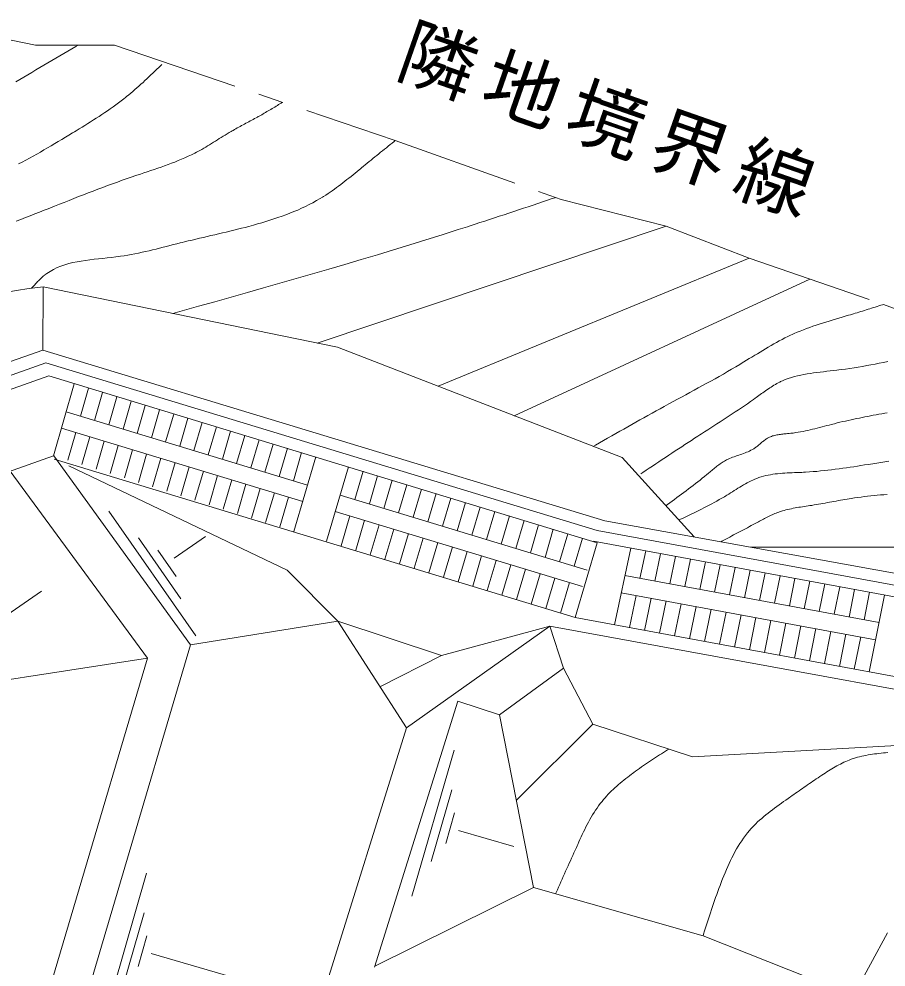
# Model space of a CAD drawing. Units: millimetres, scale not verified. Extents: x -273834 to 283729, y -197114 to 193886.
# Drawn here: x 106418 to 140598, y 98258 to 135632 of the extents above; entities that cross this region are included whole.
import ezdxf

# ---------------------------------------------------------------- set-up
doc = ezdxf.new("R2010")
doc.units = ezdxf.units.MM
doc.header["$LTSCALE"] = 1000
doc.linetypes.add('CHAIN1', pattern=[8, 5, -1, 1, -1])
for name, color, linetype, lineweight in [('2-3_敷地境界', 2, 'CHAIN1', 5), ('2-4_法', 7, 'Continuous', 5), ('2-5_法-2', 4, 'Continuous', 5)]:
    doc.layers.add(name, color=color, linetype=linetype, lineweight=lineweight)
doc.styles.add('ＭＳ ゴシック', font='')
doc.styles.get('ＭＳ ゴシック').set_extended_font_data('MS Gothic')

msp = doc.modelspace()

# ---------------------------------------------------------------- linework, layer by layer
at = {"layer": '2-3_敷地境界'}
for p, q in [((104992, 135018), (107074, 134599)), ((107074, 134599), (110188, 134599))]:
    msp.add_line(p, q, dxfattribs=at)
for points in [[(110188, 134599), (121248, 130837), (127790, 128514), (131936, 127467), (135204, 126196), (140504, 124381)], [(140504, 124381), (144501, 122861), (148501, 121267), (152434, 119829), (163852, 113091)]]:
    msp.add_lwpolyline(points, dxfattribs=at)
at = {"layer": '2-4_法'}
for p, q in [((107362, 122581), (107373, 125067)), ((107362, 122581), (92718, 117410)), ((107362, 122581), (129509, 115845)), ((104043, 120853), (107477, 122070)), ((107477, 122070), (129205, 115462)), ((107591, 121560), (78546, 111224)), ((107591, 121560), (129211, 114985)), ((107786, 118413), (108594, 121242)), ((109154, 121073), (108841, 119977)), ((109715, 120904), (109400, 119807)), ((110275, 120735), (109960, 119637)), ((110836, 120566), (110520, 119467)), ((111396, 120397), (111079, 119296)), ((108283, 120147), (117794, 117254)), ((111957, 120228), (111639, 119126)), ((112518, 120059), (112198, 118956)), ((113078, 119890), (112758, 118786)), ((113639, 119721), (113317, 118616)), ((108093, 119503), (117604, 116611)), ((108656, 119332), (108343, 118238)), ((114199, 119552), (113877, 118445)), ((114760, 119383), (114436, 118275)), ((109216, 119162), (108900, 118063)), ((109775, 118992), (109457, 117887)), ((115320, 119214), (114996, 118105)), ((115881, 119045), (115556, 117935)), ((116441, 118876), (116115, 117765)), ((110334, 118822), (110015, 117712)), ((110893, 118652), (110572, 117537)), ((111452, 118482), (111129, 117361)), ((117002, 118707), (116675, 117595)), ((117562, 118539), (117234, 117424)), ((107786, 118413), (79522, 108373)), ((107807, 118278), (128341, 112033)), ((112012, 118312), (111686, 117186)), ((112571, 118142), (112243, 117011)), ((117256, 115432), (118123, 118370)), ((113130, 117972), (112800, 116835)), ((113689, 117801), (113357, 116660)), ((118538, 115040), (119405, 117977)), ((119653, 116689), (119981, 117801)), ((114249, 117631), (113914, 116485)), ((114808, 117461), (114471, 116309)), ((120230, 116513), (120558, 117625)), ((120807, 116338), (121135, 117449)), ((115367, 117291), (115028, 116134)), ((115926, 117121), (115585, 115959)), ((121384, 116162), (121712, 117273)), ((121961, 115987), (122289, 117097)), ((116486, 116951), (116142, 115783)), ((117045, 116781), (116699, 115608)), ((119076, 116864), (128817, 113902)), ((122538, 115811), (122866, 116921)), ((123115, 115636), (123443, 116745)), ((123692, 115460), (124020, 116569)), ((124270, 115285), (124596, 116393)), ((118886, 116221), (128627, 113258)), ((119115, 114863), (119464, 116045)), ((119691, 114687), (120041, 115870)), ((124847, 115109), (125173, 116217)), ((125424, 114934), (125750, 116041)), ((126001, 114758), (126327, 115865)), ((120268, 114510), (120618, 115694)), ((120845, 114333), (121195, 115519)), ((126578, 114583), (126904, 115689)), ((127155, 114407), (127481, 115513)), ((152610, 111653), (129511, 115853)), ((121421, 114156), (121772, 115343)), ((121998, 113979), (122349, 115168)), ((127732, 114232), (128058, 115337)), ((128309, 114056), (128635, 115161)), ((129205, 115462), (152483, 111197)), ((122575, 113802), (122926, 114992)), ((123151, 113625), (123503, 114817)), ((128341, 112033), (129211, 114985)), ((152317, 110747), (129070, 115041)), ((130535, 114770), (129894, 111746)), ((123728, 113448), (124080, 114641)), ((124304, 113272), (124657, 114466)), ((130895, 113579), (131124, 114661)), ((131484, 113471), (131712, 114553)), ((132074, 113362), (132300, 114444)), ((124881, 113095), (125234, 114290)), ((125458, 112918), (125811, 114115)), ((132663, 113253), (132889, 114335)), ((133252, 113144), (133477, 114227)), ((133841, 113035), (134065, 114118)), ((134430, 112927), (134653, 114009)), ((126034, 112741), (126388, 113939)), ((126611, 112564), (126965, 113764)), ((140322, 111838), (130306, 113688)), ((135019, 112818), (135242, 113901)), ((135609, 112709), (135830, 113792)), ((136198, 112600), (136418, 113684)), ((127188, 112387), (127542, 113589)), ((127764, 112210), (128119, 113413)), ((136787, 112491), (137006, 113575)), ((137376, 112382), (137595, 113466)), ((137965, 112274), (138183, 113358)), ((138555, 112165), (138771, 113249)), ((140189, 111163), (130163, 113015)), ((130485, 111637), (130753, 112906)), ((139144, 112056), (139360, 113140)), ((139733, 111947), (139948, 113032)), ((140536, 112923), (139938, 109891)), ((131076, 111528), (131343, 112797)), ((131667, 111419), (131932, 112688)), ((132257, 111310), (132522, 112579)), ((132848, 111201), (133112, 112470)), ((133439, 111092), (133702, 112361)), ((134030, 110983), (134291, 112252)), ((134621, 110874), (134881, 112143)), ((151522, 107752), (128341, 112033)), ((135212, 110764), (135471, 112034)), ((135802, 110655), (136061, 111925)), ((136393, 110546), (136650, 111817)), ((127348, 111701), (127884, 110034)), ((136984, 110437), (137240, 111708)), ((137575, 110328), (137830, 111599)), ((138166, 110219), (138420, 111490)), ((138757, 110110), (139009, 111381)), ((139347, 110001), (139599, 111272)), ((123717, 108745), (120437, 98258))]:
    msp.add_line(p, q, dxfattribs=at)
for points in [[(107373, 125067), (118977, 122689), (130195, 118340), (133036, 115212)], [(107789, 118405), (113174, 110964), (118990, 111896), (121689, 107683), (118504, 97461), (107536, 91828), (113174, 110964)], [(127884, 110034), (129037, 107829), (132974, 106546), (146708, 107312), (149001, 106974), (157866, 104291), (151200, 107328), (127348, 111701), (123075, 110540), (118990, 111896), (116992, 113904), (108378, 118012)], [(135260, 114808), (141654, 114808), (142784, 114130), (153422, 114130), (155924, 111166), (159288, 109219), (170314, 105324), (175298, 101474), (175186, 101225)], [(101598, 108908), (94628, 84922), (105664, 90833), (111480, 110431)], [(120448, 98291), (126699, 101388), (125367, 108195), (123717, 108745)], [(126699, 101388), (133384, 99490), (139310, 97133), (140660, 99610)]]:
    msp.add_lwpolyline(points, dxfattribs=at)
msp.add_lwpolyline([(106067, 117803), (101598, 108908), (111480, 110431)], close=True, dxfattribs=at)
msp.add_arc((108726, 110989), 14142, 95.4896, 116.5865, dxfattribs=at)
at = {"layer": '2-5_法-2'}
for p, q in [((118179, 122852), (131936, 127467)), ((122947, 121150), (135203, 126196)), ((125941, 119989), (137596, 125377)), ((109964, 116235), (113390, 111310)), ((111127, 115176), (112802, 112768)), ((112539, 114372), (113768, 115227)), ((111893, 114688), (112611, 113656)), ((104877, 111393), (107302, 113080)), ((121689, 107683), (127348, 111701)), ((120649, 109307), (123075, 110540)), ((125367, 108195), (127884, 110034)), ((126037, 104830), (129037, 107829)), ((123575, 106809), (121909, 101046)), ((123486, 105239), (122671, 102421)), ((123589, 104337), (123240, 103129)), ((123751, 103636), (125921, 103008)), ((111450, 101959), (109783, 96195)), ((111360, 100389), (110545, 97571)), ((111463, 99487), (111114, 98279)), ((111625, 98786), (114777, 97874))]:
    msp.add_line(p, q, dxfattribs=at)
for points in [[(106769, 133434), (106926, 133527), (107084, 133620), (107241, 133712), (107398, 133805), (107556, 133898), (107713, 133990), (107871, 134083), (108029, 134175), (108186, 134268), (108344, 134360), (108501, 134453), (108659, 134545), (108750, 134599)], [(109130, 131507), (109243, 131578), (109355, 131649), (109467, 131721), (109579, 131793), (109690, 131866), (109800, 131940), (109910, 132015), (110019, 132091), (110128, 132167), (110235, 132245), (110342, 132323), (110448, 132403), (110552, 132485), (110613, 132532), (110661, 132571), (110744, 132639), (110826, 132707), (110908, 132776), (110989, 132846), (111069, 132916), (111149, 132987), (111228, 133059), (111308, 133131), (111386, 133204), (111465, 133277), (111543, 133350), (111621, 133424), (111698, 133498), (111776, 133572), (111853, 133647), (111930, 133721), (112007, 133796), (112052, 133839)], [(106296, 133155), (106454, 133248), (106611, 133341), (106769, 133434)], [(115137, 131398), (115194, 131429), (115251, 131460), (115308, 131490), (115365, 131521), (115422, 131551), (115479, 131582), (115536, 131612), (115593, 131642), (115649, 131673), (115706, 131704), (115763, 131735), (115819, 131766), (115852, 131784), (115882, 131801), (115935, 131830), (115986, 131859), (116038, 131889), (116090, 131918), (116142, 131948), (116193, 131978), (116245, 132009), (116296, 132039), (116347, 132069), (116399, 132100), (116450, 132131), (116501, 132161), (116552, 132192), (116604, 132223), (116655, 132254), (116706, 132285), (116757, 132316), (116786, 132334)], [(106403, 129917), (106548, 129993), (106691, 130070), (106835, 130148), (106978, 130227), (107120, 130307), (107262, 130387), (107404, 130469), (107546, 130551), (107687, 130633), (107828, 130716), (107968, 130800), (108109, 130884), (108249, 130969), (108389, 131053), (108529, 131138), (108610, 131188), (108676, 131228), (108790, 131297), (108903, 131367), (109017, 131437), (109130, 131507)], [(111613, 129654), (111750, 129700), (111887, 129747), (112023, 129794), (112158, 129842), (112294, 129891), (112428, 129941), (112562, 129993), (112695, 130046), (112828, 130101), (112959, 130158), (113089, 130217), (113218, 130278), (113346, 130342), (113420, 130380), (113466, 130405), (113544, 130448), (113623, 130492), (113701, 130537), (113778, 130582), (113856, 130629), (113933, 130675), (114010, 130722), (114086, 130770), (114163, 130818), (114239, 130866), (114316, 130914), (114392, 130961), (114469, 131009), (114546, 131056), (114623, 131103), (114700, 131150), (114778, 131196), (114823, 131222), (114856, 131241), (114912, 131273), (114968, 131305), (115024, 131336), (115081, 131367), (115137, 131398)], [(120070, 129884), (120146, 129946), (120222, 130007), (120297, 130069), (120373, 130130), (120448, 130191), (120524, 130253), (120599, 130314), (120675, 130375), (120751, 130436), (120826, 130497), (120902, 130558), (120978, 130619), (121053, 130680), (121129, 130741), (121204, 130802), (121248, 130837)], [(115827, 127551), (115989, 127597), (116150, 127645), (116310, 127695), (116470, 127747), (116629, 127800), (116787, 127856), (116944, 127913), (117100, 127973), (117255, 128036), (117409, 128101), (117561, 128169), (117711, 128239), (117860, 128313), (118008, 128390), (118153, 128470), (118296, 128553), (118378, 128603), (118429, 128634), (118515, 128689), (118601, 128746), (118686, 128804), (118771, 128862), (118854, 128922), (118938, 128983), (119020, 129044), (119103, 129106), (119184, 129169), (119266, 129233), (119347, 129297), (119428, 129361), (119508, 129426), (119589, 129491), (119669, 129557), (119749, 129622), (119829, 129687), (119875, 129725), (119919, 129761), (119995, 129823), (120070, 129884)], [(106308, 127655), (106493, 127728), (106678, 127800), (106863, 127873), (107048, 127946), (107233, 128019), (107418, 128092), (107525, 128135), (107635, 128178), (107824, 128253), (108014, 128328), (108203, 128403), (108392, 128478), (108582, 128552), (108771, 128627), (108961, 128701), (109151, 128774), (109341, 128847), (109532, 128920), (109722, 128991), (109913, 129063), (110105, 129133), (110297, 129203), (110489, 129271), (110681, 129339), (110875, 129406), (110987, 129445), (111066, 129471), (111203, 129517), (111340, 129563), (111477, 129608), (111613, 129654)], [(112482, 124020), (112854, 124124), (113497, 124305), (114139, 124486), (114781, 124667), (115423, 124849), (116064, 125032), (116706, 125215), (117347, 125399), (117987, 125585), (118628, 125771), (119268, 125959), (119907, 126149), (120546, 126340), (121184, 126533), (121822, 126728), (122459, 126925), (123096, 127124), (123731, 127326), (124099, 127444), (124210, 127480), (124401, 127541), (124591, 127603), (124781, 127665), (124972, 127728), (125162, 127790), (125352, 127853), (125542, 127915), (125732, 127978), (125922, 128041), (126112, 128104), (126302, 128168), (126492, 128231), (126682, 128294), (126872, 128358), (127062, 128421), (127252, 128485), (127442, 128548), (127552, 128585)], [(110417, 126275), (110561, 126297), (110705, 126321), (110847, 126347), (110989, 126374), (111129, 126403), (111269, 126433), (111408, 126464), (111547, 126496), (111685, 126529), (111822, 126562), (111959, 126596), (112096, 126631), (112233, 126666), (112369, 126701), (112506, 126736), (112642, 126771), (112779, 126805), (112858, 126825), (112944, 126846), (113092, 126882), (113241, 126918), (113389, 126953), (113538, 126988), (113687, 127023), (113837, 127057), (113986, 127092), (114136, 127127), (114286, 127161), (114435, 127197), (114585, 127232), (114735, 127268), (114885, 127304), (115035, 127341), (115185, 127379), (115335, 127417), (115485, 127457), (115572, 127480), (115666, 127505), (115827, 127551)], [(106913, 125015), (106929, 125033), (106957, 125064), (106985, 125095), (107012, 125125), (107040, 125156), (107068, 125187), (107096, 125217), (107125, 125247), (107153, 125277), (107182, 125306), (107210, 125335), (107240, 125364), (107269, 125392), (107298, 125420), (107328, 125447), (107358, 125473), (107389, 125500), (107420, 125525), (107438, 125539), (107512, 125595), (107644, 125683), (107783, 125760), (107926, 125829), (108074, 125889), (108227, 125941), (108383, 125987), (108543, 126026), (108706, 126060), (108871, 126089), (109039, 126115), (109208, 126137), (109379, 126157), (109550, 126176), (109722, 126194), (109893, 126212), (110064, 126230), (110234, 126251), (110332, 126264), (110417, 126275)], [(139310, 124007), (139382, 124029), (139454, 124051), (139527, 124074), (139599, 124096), (139671, 124118), (139743, 124141), (139815, 124163), (139887, 124186), (139959, 124208), (140031, 124231), (140103, 124254), (140175, 124277), (140247, 124299), (140319, 124322), (140390, 124345), (140462, 124368), (140504, 124381)], [(134993, 122110), (135100, 122175), (135207, 122241), (135314, 122306), (135420, 122372), (135527, 122437), (135634, 122503), (135741, 122567), (135848, 122632), (135956, 122695), (136064, 122758), (136172, 122820), (136281, 122881), (136391, 122941), (136501, 122999), (136611, 123056), (136723, 123111), (136835, 123165), (136900, 123195), (136971, 123227), (137092, 123280), (137215, 123330), (137339, 123379), (137463, 123427), (137589, 123472), (137714, 123516), (137841, 123560), (137968, 123601), (138095, 123642), (138223, 123682), (138351, 123722), (138479, 123760), (138607, 123799), (138736, 123837), (138864, 123875), (138993, 123913), (139121, 123951), (139195, 123973), (139237, 123986), (139310, 124007)], [(129056, 118782), (129148, 118834), (129307, 118925), (129466, 119015), (129624, 119105), (129783, 119196), (129942, 119286), (130101, 119376), (130260, 119466), (130418, 119556), (130577, 119646), (130736, 119735), (130896, 119825), (131055, 119914), (131214, 120003), (131374, 120092), (131533, 120180), (131693, 120269), (131853, 120356), (131946, 120407), (132041, 120460), (132207, 120550), (132372, 120639), (132537, 120729), (132703, 120819), (132868, 120908), (133033, 120998), (133198, 121088), (133363, 121178), (133528, 121269), (133693, 121360), (133858, 121451), (134022, 121544), (134186, 121636), (134349, 121730), (134512, 121824), (134675, 121920), (134837, 122016), (134931, 122073), (134993, 122110)], [(139000, 121829), (139169, 121854), (139337, 121879), (139504, 121907), (139671, 121935), (139837, 121965), (140003, 121996), (140168, 122027), (140333, 122060), (140498, 122093), (140663, 122126)], [(135472, 120704), (135526, 120744), (135580, 120783), (135634, 120822), (135687, 120861), (135741, 120900), (135796, 120938), (135850, 120976), (135904, 121014), (135959, 121051), (136014, 121088), (136069, 121123), (136125, 121158), (136181, 121192), (136237, 121225), (136294, 121257), (136351, 121288), (136409, 121317), (136443, 121334), (136510, 121365), (136626, 121414), (136744, 121458), (136865, 121498), (136987, 121533), (137110, 121565), (137235, 121594), (137361, 121619), (137488, 121642), (137616, 121662), (137745, 121681), (137874, 121698), (138004, 121713), (138135, 121728), (138265, 121742), (138396, 121757), (138526, 121771), (138656, 121785), (138732, 121794), (138830, 121807), (139000, 121829)], [(130935, 117705), (131009, 117755), (131137, 117840), (131265, 117925), (131392, 118009), (131520, 118094), (131647, 118179), (131775, 118264), (131903, 118348), (132030, 118433), (132158, 118517), (132286, 118602), (132414, 118686), (132542, 118770), (132670, 118853), (132798, 118937), (132926, 119020), (133054, 119104), (133182, 119186), (133256, 119234), (133327, 119280), (133448, 119357), (133569, 119435), (133690, 119513), (133811, 119590), (133932, 119668), (134053, 119746), (134174, 119824), (134295, 119902), (134415, 119981), (134536, 120060), (134656, 120140), (134776, 120220), (134896, 120301), (135015, 120383), (135135, 120465), (135254, 120548), (135372, 120633), (135441, 120682), (135472, 120704)], [(138780, 119731), (138889, 119757), (138998, 119782), (139107, 119807), (139217, 119831), (139326, 119855), (139436, 119878), (139546, 119901), (139656, 119923), (139766, 119945), (139876, 119967), (139987, 119988), (140097, 120008), (140208, 120029), (140318, 120049), (140429, 120068), (140493, 120079), (140548, 120089), (140642, 120105)], [(136040, 119161), (136081, 119177), (136123, 119192), (136165, 119205), (136209, 119216), (136252, 119226), (136297, 119235), (136342, 119243), (136387, 119250), (136433, 119256), (136479, 119261), (136525, 119266), (136572, 119271), (136618, 119275), (136665, 119280), (136712, 119284), (136758, 119289), (136785, 119291), (136842, 119298), (136940, 119310), (137037, 119324), (137134, 119340), (137229, 119357), (137325, 119375), (137420, 119394), (137514, 119415), (137608, 119436), (137702, 119458), (137795, 119481), (137888, 119504), (137981, 119528), (138074, 119552), (138167, 119576), (138260, 119600), (138353, 119625), (138446, 119648), (138500, 119662), (138563, 119678), (138671, 119705), (138780, 119731)], [(134375, 118280), (134433, 118306), (134492, 118331), (134552, 118354), (134612, 118376), (134673, 118398), (134734, 118419), (134795, 118440), (134857, 118461), (134918, 118482), (134979, 118503), (135039, 118525), (135099, 118549), (135158, 118574), (135216, 118600), (135274, 118628), (135330, 118659), (135385, 118692), (135416, 118712), (135435, 118724), (135466, 118747), (135497, 118770), (135528, 118794), (135558, 118819), (135589, 118844), (135619, 118869), (135648, 118894), (135678, 118919), (135708, 118944), (135738, 118969), (135768, 118993), (135799, 119017), (135830, 119040), (135861, 119062), (135892, 119083), (135924, 119103), (135957, 119122), (135976, 119132), (135999, 119143), (136040, 119161)], [(131931, 116455), (131985, 116494), (132077, 116561), (132169, 116628), (132261, 116695), (132353, 116763), (132445, 116831), (132537, 116898), (132629, 116967), (132721, 117035), (132812, 117104), (132903, 117173), (132995, 117243), (133085, 117313), (133176, 117384), (133266, 117455), (133356, 117527), (133446, 117599), (133535, 117673), (133587, 117715), (133610, 117735), (133650, 117768), (133689, 117801), (133729, 117835), (133769, 117868), (133809, 117901), (133849, 117933), (133890, 117966), (133931, 117997), (133972, 118029), (134013, 118059), (134055, 118089), (134097, 118118), (134139, 118147), (134182, 118174), (134226, 118201), (134270, 118226), (134315, 118250), (134342, 118263), (134375, 118280)], [(135680, 117582), (135770, 117608), (135860, 117630), (135952, 117650), (136044, 117667), (136137, 117682), (136231, 117695), (136325, 117706), (136420, 117715), (136515, 117723), (136611, 117729), (136707, 117735), (136803, 117739), (136899, 117743), (136996, 117747), (137092, 117751), (137189, 117755), (137285, 117759), (137341, 117762), (137427, 117766), (137575, 117776), (137723, 117787), (137870, 117799), (138016, 117813), (138163, 117828), (138309, 117844), (138454, 117861), (138599, 117880), (138744, 117899), (138889, 117919), (139034, 117940), (139178, 117961), (139323, 117983), (139467, 118005), (139611, 118027), (139755, 118050), (139900, 118073), (139983, 118086), (140074, 118101), (140231, 118125)], [(140231, 118125), (140389, 118150), (140546, 118174), (140704, 118199)], [(132442, 115881), (132501, 115909), (132604, 115958), (132706, 116007), (132809, 116056), (132911, 116105), (133014, 116155), (133116, 116205), (133218, 116256), (133320, 116307), (133421, 116358), (133523, 116410), (133624, 116463), (133725, 116517), (133826, 116572), (133926, 116627), (134026, 116684), (134125, 116741), (134225, 116800), (134282, 116835), (134324, 116861), (134397, 116905), (134470, 116951), (134542, 116996), (134615, 117042), (134687, 117087), (134760, 117132), (134833, 117177), (134906, 117220), (134979, 117263), (135053, 117305), (135127, 117345), (135201, 117384), (135277, 117421), (135352, 117457), (135428, 117490), (135505, 117521), (135583, 117550), (135629, 117566), (135680, 117582)], [(136442, 116216), (136512, 116238), (136582, 116259), (136653, 116278), (136724, 116295), (136795, 116312), (136867, 116327), (136939, 116341), (137012, 116355), (137084, 116367), (137157, 116380), (137230, 116391), (137303, 116402), (137377, 116414), (137450, 116424), (137523, 116435), (137596, 116446), (137670, 116457), (137712, 116464), (137763, 116472), (137850, 116486), (137937, 116501), (138024, 116516), (138111, 116532), (138198, 116548), (138285, 116564), (138372, 116580), (138458, 116596), (138545, 116613), (138631, 116629), (138718, 116645), (138804, 116661), (138891, 116676), (138977, 116691), (139064, 116706), (139151, 116721), (139238, 116734), (139288, 116742), (139361, 116753), (139488, 116771)], [(139488, 116771), (139615, 116787), (139742, 116803), (139869, 116817), (139997, 116831), (140124, 116843), (140252, 116856), (140380, 116867), (140508, 116879), (140636, 116890)], [(134083, 115022), (134127, 115046), (134205, 115086), (134282, 115127), (134359, 115168), (134436, 115209), (134514, 115250), (134591, 115290), (134668, 115331), (134746, 115372), (134823, 115413), (134900, 115454), (134978, 115496), (135055, 115537), (135132, 115578), (135210, 115620), (135287, 115661), (135365, 115703), (135442, 115744), (135487, 115769), (135516, 115784), (135565, 115811), (135615, 115837), (135664, 115864), (135714, 115890), (135763, 115916), (135813, 115942), (135863, 115968), (135913, 115993), (135963, 116018), (136013, 116042), (136064, 116066), (136114, 116089), (136165, 116111), (136217, 116133), (136268, 116153), (136320, 116173), (136372, 116192), (136402, 116203), (136442, 116216)], [(129402, 104790), (129461, 104861), (129522, 104931), (129583, 104999), (129647, 105067), (129711, 105133), (129777, 105198), (129844, 105263), (129912, 105326), (129981, 105388), (130052, 105450), (130122, 105510), (130194, 105570), (130267, 105629), (130340, 105687), (130414, 105745), (130488, 105801), (130562, 105858), (130606, 105890), (130650, 105923), (130727, 105979), (130805, 106034), (130882, 106089), (130960, 106144), (131039, 106198), (131117, 106251), (131195, 106305), (131274, 106357), (131353, 106410), (131432, 106462), (131511, 106514), (131591, 106566), (131670, 106617), (131750, 106669), (131829, 106720), (131909, 106771), (131988, 106822), (132034, 106852)], [(138130, 105862), (138195, 105905), (138261, 105947), (138327, 105989), (138393, 106030), (138460, 106070), (138527, 106110), (138594, 106149), (138662, 106187), (138731, 106224), (138799, 106260), (138869, 106294), (138938, 106328), (139008, 106359), (139079, 106390), (139150, 106419), (139222, 106446), (139264, 106461), (139311, 106477), (139392, 106502), (139474, 106526), (139556, 106548), (139639, 106568), (139723, 106586), (139807, 106603), (139892, 106618), (139977, 106632), (140062, 106645), (140148, 106657), (140234, 106668), (140320, 106678), (140406, 106687), (140493, 106696), (140580, 106704), (140666, 106712)], [(135310, 103748), (135383, 103825), (135459, 103902), (135536, 103976), (135615, 104049), (135696, 104120), (135778, 104190), (135862, 104259), (135946, 104327), (136032, 104394), (136119, 104459), (136206, 104524), (136294, 104588), (136382, 104652), (136471, 104715), (136560, 104778), (136649, 104840), (136739, 104902), (136790, 104938), (136830, 104966), (136898, 105014), (136966, 105061), (137033, 105109), (137101, 105157), (137169, 105204), (137237, 105252), (137304, 105299), (137372, 105346), (137440, 105394), (137508, 105441), (137576, 105488), (137644, 105535), (137712, 105582), (137780, 105629), (137849, 105675), (137918, 105722), (137987, 105768), (138027, 105795), (138065, 105820), (138130, 105862)], [(127570, 101140), (127597, 101201), (127643, 101305), (127689, 101409), (127736, 101513), (127782, 101617), (127828, 101721), (127875, 101826), (127921, 101930), (127968, 102034), (128014, 102138), (128061, 102243), (128108, 102347), (128154, 102451), (128201, 102556), (128248, 102661), (128295, 102765), (128343, 102870), (128390, 102975), (128418, 103036), (128444, 103093), (128489, 103192), (128534, 103291), (128580, 103390), (128626, 103488), (128673, 103586), (128721, 103684), (128769, 103781), (128819, 103878), (128870, 103973), (128922, 104068), (128975, 104162), (129030, 104255), (129087, 104346), (129145, 104437), (129205, 104526), (129267, 104613), (129331, 104699), (129369, 104748), (129402, 104790)], [(133384, 99490), (133406, 99560), (133444, 99680), (133483, 99800), (133521, 99920), (133559, 100040), (133598, 100160), (133637, 100280), (133677, 100400), (133716, 100520), (133756, 100639), (133797, 100759), (133838, 100879), (133880, 100998), (133923, 101118), (133966, 101238), (134010, 101357), (134055, 101476), (134100, 101596), (134127, 101665), (134155, 101735), (134204, 101856), (134253, 101976), (134304, 102097), (134357, 102216), (134410, 102335), (134466, 102453), (134523, 102569), (134582, 102685), (134644, 102799), (134707, 102912), (134772, 103023), (134840, 103132), (134911, 103239), (134984, 103344), (135059, 103447), (135138, 103548), (135219, 103646), (135268, 103702), (135310, 103748)]]:
    msp.add_lwpolyline(points, dxfattribs=at)

# ---------------------------------------------------------------- texts
at = {"layer": '2-4_法', "insert": (121103, 133212), "char_height": 2199, "attachment_point": 7, "rotation": 340.729, "style": 'ＭＳ ゴシック'}
msp.add_mtext('\\T1.17;隣地境界線', dxfattribs=at)

doc.saveas('drawing.dxf')
